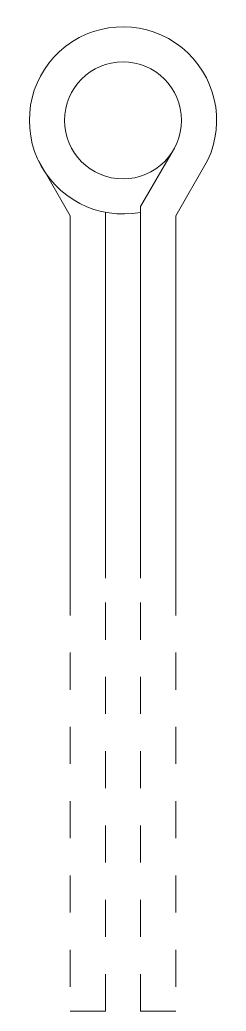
# Model space of a CAD drawing. Header units: metres. Extents: x -8.8 to 8.8, y -37 to 47.7.
import ezdxf

# ---------------------------------------------------------------- set-up
doc = ezdxf.new("R2010")
doc.units = ezdxf.units.M
doc.linetypes.add('Dash', pattern=[6.35, 3.175, -3.175])
doc.layers.add('A-DETL-GENF', color=92, linetype='Continuous', lineweight=18)
doc.layers.add('A-DETL-GENF-HDLN', color=1, linetype='Dash', lineweight=18)

# ---------------------------------------------------------------- blocks, each defined once
blk = doc.blocks.new('30 projectscharnier - knoop 16mm kantelaaf-1518854-00_0 Basismaterialen')
at = {"layer": 'A-DETL-GENF'}
for p, q in [((4.319, 36.609), (1.5, 31.778)), ((-7.224, 35.692), (-4.5, 30.974)), ((7.224, 35.692), (4.5, 30.974)), ((1.5, 0), (1.5, 31.778)), ((-4.5, 30.974), (-4.5, 0)), ((-1.5, 0), (-1.5, 31.271)), ((4.5, 30.974), (4.5, 0)), ((-4.5, -37), (-1.5, -37)), ((4.5, -37), (1.5, -37))]:
    blk.add_line(p, q, dxfattribs=at)
blk.add_circle((0, 39.129), 5, dxfattribs=at)
blk.add_arc((0, 39.129), 8, 334.55567, 280.80692, dxfattribs=at)
at = {"layer": 'A-DETL-GENF-HDLN'}
for p, q in [((-4.5, 0), (-4.5, -37)), ((-1.5, -37), (-1.5, 0)), ((1.5, -37), (1.5, 0)), ((4.5, 0), (4.5, -37))]:
    blk.add_line(p, q, dxfattribs=at)

msp = doc.modelspace()

# ---------------------------------------------------------------- block references
msp.add_blockref('30 projectscharnier - knoop 16mm kantelaaf-1518854-00_0 Basismaterialen', (0, 0))

doc.saveas('drawing.dxf')
